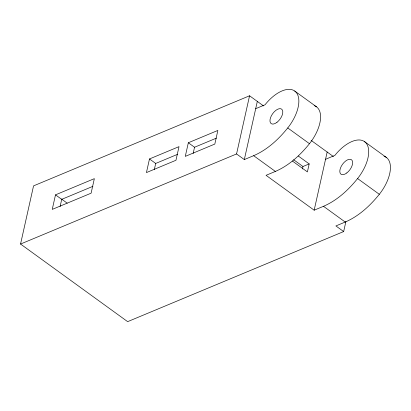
<?xml version="1.0" encoding="UTF-8"?>
<svg xmlns="http://www.w3.org/2000/svg" width="411" height="411" viewBox="0 0 411 411"><rect width="100%" height="100%" fill="white"/><g stroke="black" fill="none" stroke-linecap="round" stroke-linejoin="round"><path stroke-width="0.62" d="M345.898 221.55L343.663 231.557L127.651 321.649L20.55 244.042L33.553 185.875L249.559 95.784L263.528 105.91M55.5 194.85L52.248 209.394L91.103 193.191L94.35 178.646L55.5 194.85L61.712 199.35L92.907 186.337M60.083 206.62L61.712 199.35M149.486 158.949L146.434 172.584L175.965 160.269L179.011 146.635L149.486 158.949L155.692 163.45L177.542 154.336M154.305 169.645L155.692 163.45M188.336 142.751L185.284 156.38L214.814 144.066L217.861 130.436L188.336 142.751L194.542 147.246L216.392 138.137M193.16 153.442L194.542 147.246M20.55 244.042L236.556 153.955L249.559 95.784M236.556 153.955L244.319 159.576L257.322 101.409M302.419 168.962L302.969 166.501L309.185 163.912L298.319 156.036M309.185 163.912L307.397 171.911L292.391 161.035M314.996 105.946A31.272 16.055 -54.1 0 1 309.473 143.696C300.241 155.153 289.025 165.546 275.375 171.433L266.051 175.322L314.168 210.191L327.171 152.019M255.699 108.679L265.018 104.79A31.272 16.055 -54.1 0 1 295.786 91.956A31.272 16.055 -54.1 0 1 287.741 127.949C278.509 139.406 267.294 149.799 253.644 155.687L244.319 159.576M325.548 159.293L334.867 155.404A31.272 16.055 -54.1 0 1 365.636 142.571A31.272 16.055 -54.1 0 1 357.591 178.559C348.358 190.021 337.143 200.414 323.493 206.301L314.168 210.191M384.845 156.555A31.272 16.055 -54.1 0 1 379.322 194.305C370.09 205.767 358.875 216.16 345.225 222.048L335.9 225.937L343.663 231.557M294.723 91.042L316.455 106.788M364.572 141.656L386.304 157.403M311.132 140.398L333.378 156.519M287.741 127.949L309.473 143.696M357.591 178.559L379.322 194.305M293.654 159.756L302.969 166.501M253.644 155.687L275.375 171.433M323.493 206.301L345.225 222.048M61.501 199.027L67.193 203.152M384.044 156.242A31.272 16.055 -54.1 0 1 384.449 156.391M314.194 105.627A31.272 16.055 -54.1 0 1 314.734 105.833M276.963 122.329A8.934 4.588 -54.1 0 0 281.633 109.141A8.934 4.588 -54.1 0 0 270.551 117.638A8.934 4.588 -54.1 0 0 276.963 122.329M346.812 172.944A8.934 4.588 -54.1 0 0 351.482 159.756A8.934 4.588 -54.1 0 0 340.4 168.253A8.934 4.588 -54.1 0 0 346.812 172.944"/></g></svg>
